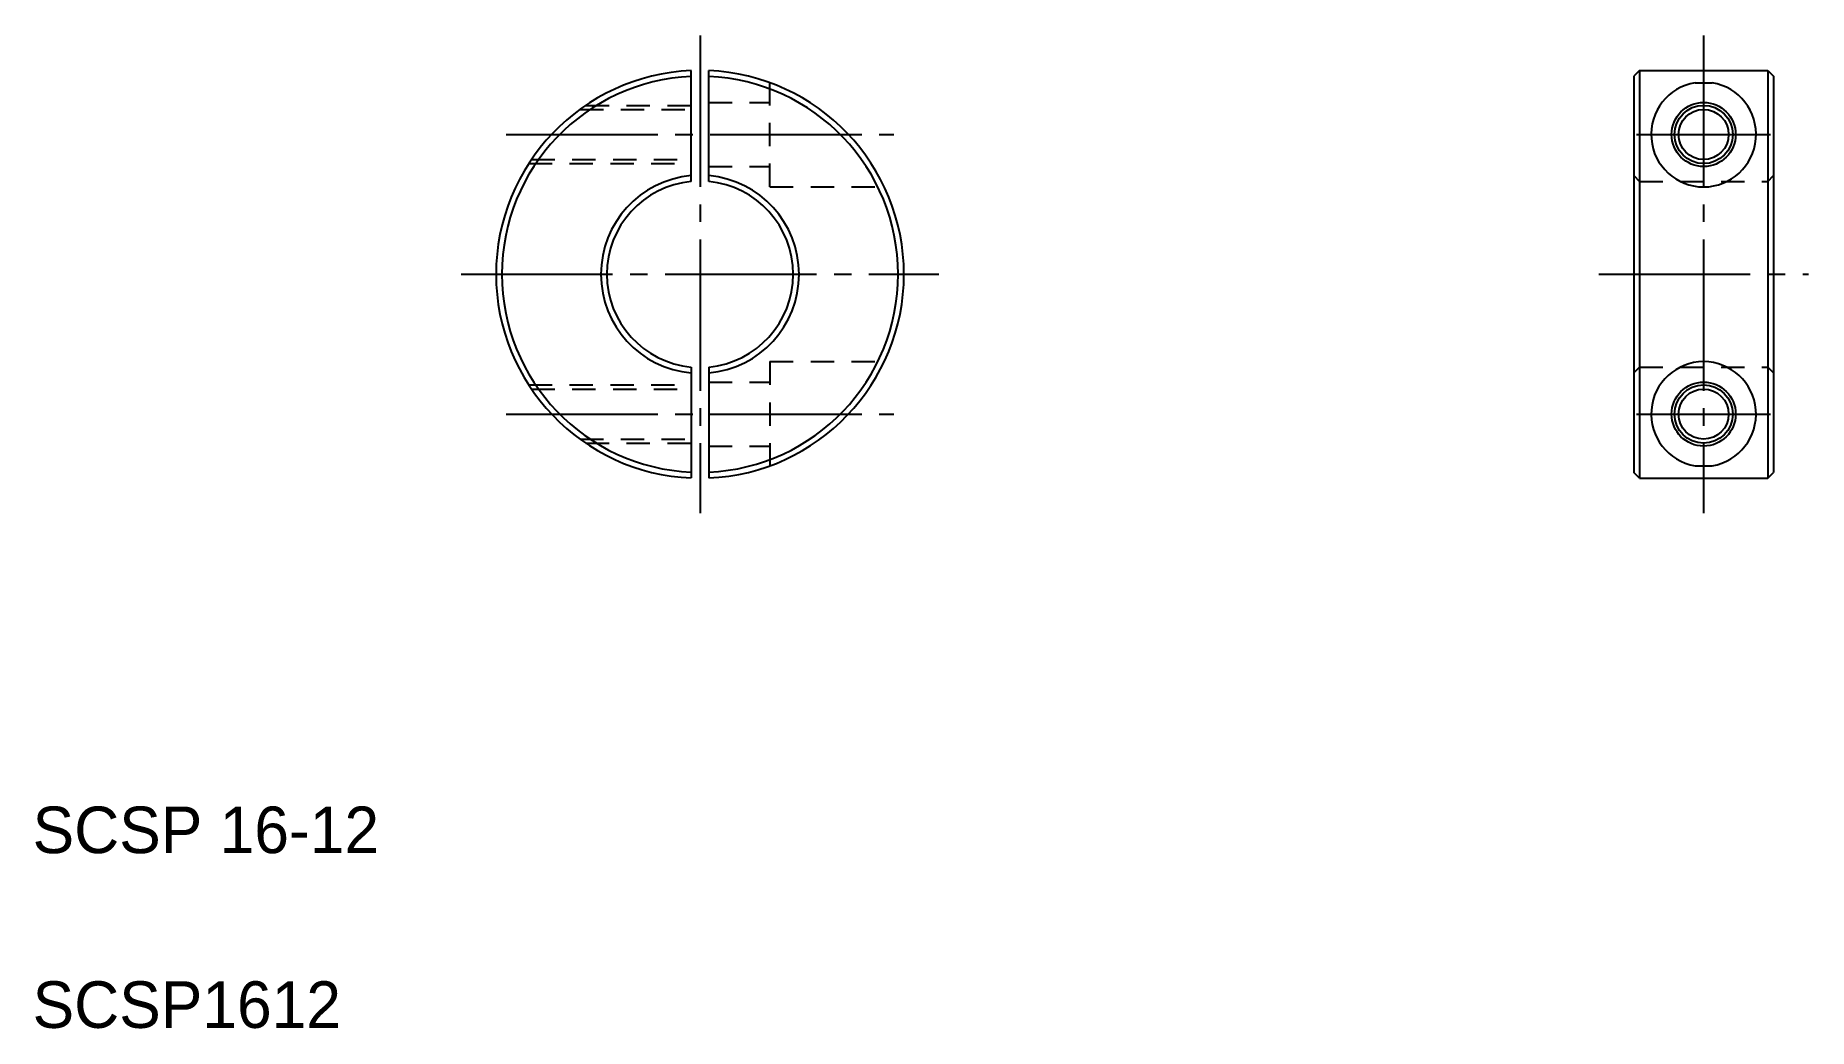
# Model space of a CAD drawing. Extents: x 49 to 201, y 145 to 230.
import ezdxf

# ---------------------------------------------------------------- set-up
doc = ezdxf.new("R2010")
doc.units = 0
doc.linetypes.add('CENTER', pattern=[17.5, 13, -1.5, 1.5, -1.5])
doc.linetypes.add('DASHED', pattern=[3.5, 2, -1.5])
doc.layers.get('0').update_dxf_attribs({"linetype": 'CONTINUOUS'})
doc.layers.add('CENTER', color=1, linetype='CENTER')

msp = doc.modelspace()

# ---------------------------------------------------------------- linework, layer by layer
at = {"color": 7, "linetype": 'CONTINUOUS'}
for p, q in [((105.09, 217.42), (105.09, 226.94)), ((106.59, 217.42), (106.59, 226.94)), ((186.46, 226.95), (185.96, 226.45)), ((186.46, 226.95), (186.46, 191.95)), ((186.46, 226.95), (197.46, 226.95)), ((197.46, 226.95), (197.46, 191.95)), ((197.46, 226.95), (197.96, 226.45)), ((185.96, 226.45), (185.96, 192.45)), ((191.23, 225.89), (192.7, 225.89)), ((197.96, 226.45), (197.96, 192.45)), ((105.09, 201.49), (105.09, 191.97)), ((106.59, 201.49), (106.59, 191.97)), ((186.46, 191.95), (185.96, 192.45)), ((186.46, 191.95), (197.46, 191.95)), ((191.23, 193.01), (192.7, 193.01)), ((197.46, 191.95), (197.96, 192.45))]:
    msp.add_line(p, q, dxfattribs=at)
at = {"color": 3, "linetype": 'DASHED'}
for p, q in [((111.84, 216.95), (111.84, 225.89)), ((96.04, 223.95), (105.09, 223.95)), ((106.59, 224.2), (111.84, 224.2)), ((95.55, 223.6), (105.09, 223.6)), ((91.38, 219.3), (105.09, 219.3)), ((91.15, 218.95), (105.09, 218.95)), ((106.59, 218.7), (111.84, 218.7)), ((185.96, 217.92), (186.46, 217.42)), ((197.46, 217.42), (197.96, 217.92)), ((111.84, 216.95), (121.65, 216.95)), ((186.46, 217.42), (197.46, 217.42)), ((111.84, 201.95), (121.65, 201.95)), ((111.84, 201.95), (111.84, 193.01)), ((185.96, 200.99), (186.46, 201.49)), ((186.46, 201.49), (197.46, 201.49)), ((197.46, 201.49), (197.96, 200.99)), ((91.15, 199.95), (105.09, 199.95)), ((91.38, 199.6), (105.09, 199.6)), ((106.59, 200.2), (111.84, 200.2)), ((95.55, 195.3), (105.09, 195.3)), ((96.04, 194.95), (105.09, 194.95)), ((106.59, 194.7), (111.84, 194.7))]:
    msp.add_line(p, q, dxfattribs=at)
for p, q in [((105.09, 199.11), (105.09, 199.11)), ((105.09, 196.73), (105.09, 196.73))]:
    msp.add_line(p, q)
at = {"color": 7, "linetype": 'CONTINUOUS'}
for centre in [(191.96, 221.45), (191.96, 197.45)]:
    msp.add_circle(centre, 2.75, dxfattribs=at)
at = {"color": 3, "linetype": 'CONTINUOUS'}
for centre in [(191.96, 221.45), (191.96, 197.45)]:
    msp.add_circle(centre, 2.5, dxfattribs=at)
for centre in [(191.96, 221.45), (191.96, 197.45)]:
    msp.add_circle(centre, 2.15)
at = {"color": 7, "linetype": 'CONTINUOUS'}
for centre, radius, start, end in [((105.84, 209.45), 17.5, 92.4563, 267.5437), ((105.84, 209.45), 17.5, 272.4563, 87.5437), ((105.84, 209.45), 17, 92.5286, 267.4714), ((105.84, 209.45), 17, 272.5286, 87.4714), ((191.96, 221.45), 4.5, 99.4229, 80.5771), ((105.84, 209.45), 8.5, 95.0621, 264.9379), ((105.84, 209.45), 8.5, 275.0621, 84.9379), ((105.84, 209.45), 8, 95.3794, 264.6206), ((105.84, 209.45), 8, 275.3794, 84.6206), ((191.96, 197.45), 4.5, 279.4229, 260.5771)]:
    msp.add_arc(centre, radius, start, end, dxfattribs=at)
at = {"layer": 'CENTER', "color": 1, "linetype": 'CENTER'}
for p, q in [((105.84, 229.95), (105.84, 188.95)), ((191.96, 229.95), (191.96, 188.95)), ((89.22, 221.45), (122.46, 221.45)), ((186.21, 221.45), (197.71, 221.45)), ((85.34, 209.45), (126.34, 209.45)), ((182.96, 209.45), (200.96, 209.45)), ((89.22, 197.45), (122.46, 197.45)), ((186.21, 197.45), (197.71, 197.45))]:
    msp.add_line(p, q, dxfattribs=at)

# ---------------------------------------------------------------- texts
for s, p in [('SCSP 16-12', (48.57, 159.76)), ('SCSP1612', (48.57, 144.76))]:
    msp.add_text(s, height=4).set_placement(p)

doc.saveas('drawing.dxf')
